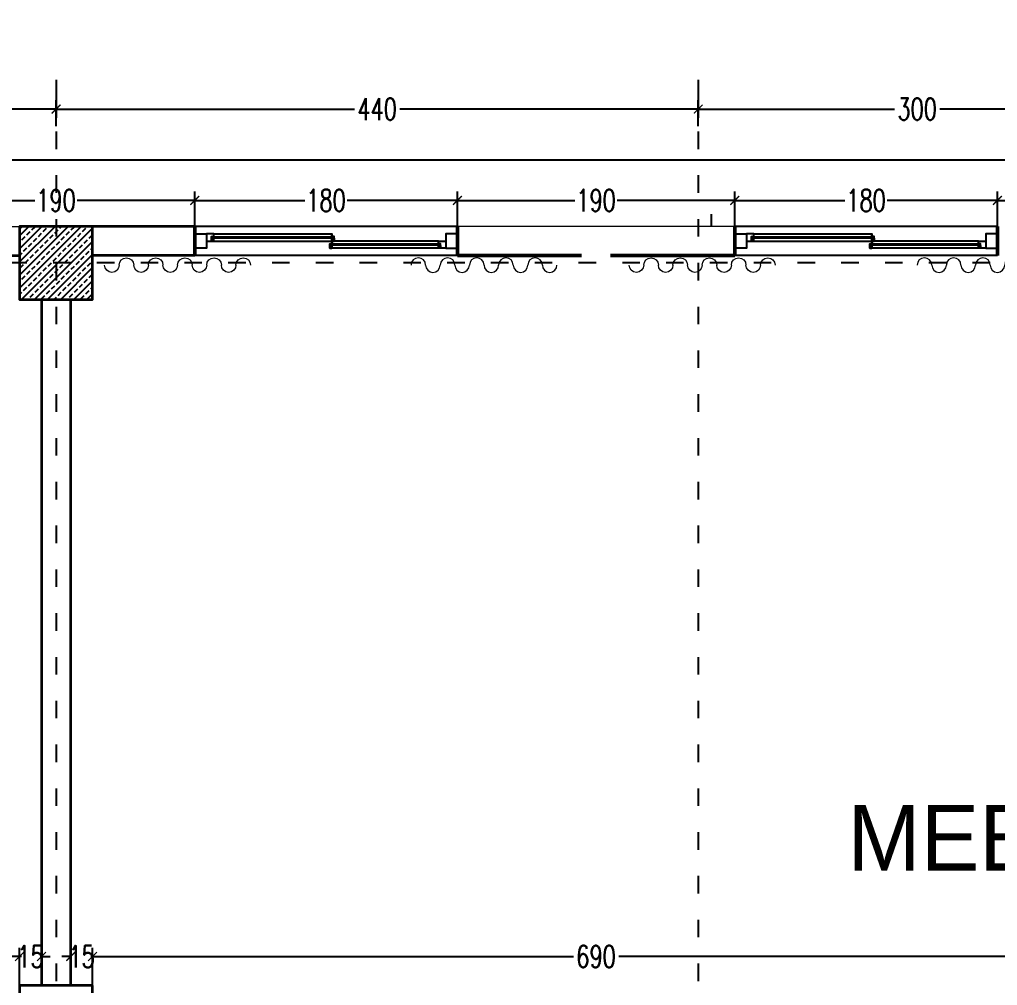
# Model space of a CAD drawing. Header units: centimetres. Extents: x -3207095 to 15275363, y -32656 to 4798027.
# Drawn here: x 687675 to 688345, y 4471897 to 4472559 of the extents above; entities that cross this region are included whole.
import ezdxf

# ---------------------------------------------------------------- set-up
doc = ezdxf.new("R2010")
doc.units = ezdxf.units.CM
doc.linetypes.add('ACAD_ISO03W100', pattern=[30, 12, -18])
doc.linetypes.add('DUZ', pattern=[500, 500])
doc.layers.get('0').update_dxf_attribs({"color": 1, "linetype": 'DUZ'})
for name, color, linetype in [('AGAC', 116, 'Continuous'), ('DIM', 1, 'DUZ'), ('KOLTAR_F', 145, 'Continuous'), ('PEN', 161, 'Continuous'), ('söve', 26, 'DUZ')]:
    doc.layers.add(name, color=color, linetype=linetype)
for name, color, linetype, lineweight in [('cam', 143, 'Continuous', 20), ('DUV', 220, 'Continuous', 50), ('DUVAR', 7, 'Continuous', 35), ('FE_PERDE', 205, 'Continuous', 15), ('gor25', 142, 'Continuous', 25), ('iç duvar', 7, 'Continuous', 50), ('KOLON_F', 3, 'Continuous', 35)]:
    doc.layers.add(name, color=color, linetype=linetype, lineweight=lineweight)
doc.styles.add('DIM', font='ROMANSTW.SHX', dxfattribs={"width": 0.7})
doc.dimstyles.new('1_100', dxfattribs={"dimtxt": 15, "dimasz": 6, "dimexe": 6, "dimexo": 0, "dimgap": 2, "dimtad": 0, "dimdec": 1, "dimzin": 11, "dimdsep": 46, "dimtxsty": 'DIM', "dimblk": 'ARCHTICK', "dimcen": 3, "dimdle": 1.25, "dimclrt": 2, "dimadec": 0, "dimazin": 0, "dimtfac": 1.25, "dimtdec": 1, "dimtix": 1, "dimtofl": 0, "dimtmove": 1, "dimatfit": 3, "dimldrblk": 'ARCHTICK', "dimfxl": 20, "dimfxlon": 1, "dimtolj": 1, "dimtzin": 0, "dimarcsym": 0})

# ---------------------------------------------------------------- blocks, each defined once
blk = doc.blocks.new('GEN_BLOCK00601')
at = {"linetype": 'Continuous', "ltscale": 50}
for centre, start, end in [((50, 50), 0, 180), ((250, 50), 0, 180), ((450, 50), 0, 180), ((650, 50), 0, 180), ((850, 50), 0, 180), ((150, 50), 180, 0), ((350, 50), 180, 0), ((550, 50), 180, 0), ((750, 50), 180, 0), ((950, 50), 180, 0)]:
    blk.add_arc(centre, 50, start, end, dxfattribs=at)
for tag in ['Sfb', 'FLOOR']:
    blk.add_attdef(tag, (0, 0), '', height=1)
blk = doc.blocks.new('_ArchTick')
at = {"color": 0, "linetype": 'ByBlock', "const_width": 0.15}
blk.add_lwpolyline([(-0.5, -0.5), (0.5, 0.5)], dxfattribs=at)
blk = doc.blocks.new('*D565')
at = {"layer": 'Defpoints', "color": 0, "linetype": 'Continuous', "lineweight": 5, "transparency": 16777216}
for p in [(687795.2, 4472434.78), (687605.2, 4472416.97), (687795.2, 4472416.97)]:
    blk.add_point(p, dxfattribs=at)
at = {"layer": 'DIM', "color": 0, "linetype": 'Continuous', "lineweight": -2, "transparency": 16777216}
for p, q in [((687605.2, 4472416.97), (687605.2, 4472440.78)), ((687795.2, 4472416.97), (687795.2, 4472440.78)), ((687603.95, 4472434.78), (687685.7, 4472434.78)), ((687796.45, 4472434.78), (687714.7, 4472434.78))]:
    blk.add_line(p, q, dxfattribs=at)
at = {"layer": 'DIM', "color": 0, "linetype": 'Continuous', "lineweight": -2, "transparency": 16777216, "xscale": 6, "yscale": 6, "zscale": 6, "rotation": 180}
blk.add_blockref('_ArchTick', (687605.2, 4472434.78), dxfattribs=at)
at = {"layer": 'DIM', "color": 0, "linetype": 'Continuous', "lineweight": -2, "transparency": 16777216, "xscale": 6, "yscale": 6, "zscale": 6}
blk.add_blockref('_ArchTick', (687795.2, 4472434.78), dxfattribs=at)
at = {"layer": 'DIM', "color": 2, "linetype": 'Continuous', "lineweight": 5, "transparency": 16777216, "insert": (687700.2, 4472434.78), "char_height": 15, "attachment_point": 5, "style": 'DIM'}
blk.add_mtext('\\A1;190', dxfattribs=at)
blk = doc.blocks.new('*D566')
at = {"layer": 'Defpoints', "color": 0, "linetype": 'Continuous', "lineweight": 5, "transparency": 16777216}
for p in [(687975.2, 4472434.78), (687795.2, 4472416.97), (687975.2, 4472416.97)]:
    blk.add_point(p, dxfattribs=at)
at = {"layer": 'DIM', "color": 0, "linetype": 'Continuous', "lineweight": -2, "transparency": 16777216}
for p, q in [((687795.2, 4472416.97), (687795.2, 4472440.78)), ((687975.2, 4472416.97), (687975.2, 4472440.78)), ((687793.95, 4472434.78), (687870.7, 4472434.78)), ((687976.45, 4472434.78), (687899.7, 4472434.78))]:
    blk.add_line(p, q, dxfattribs=at)
at = {"layer": 'DIM', "color": 0, "linetype": 'Continuous', "lineweight": -2, "transparency": 16777216, "xscale": 6, "yscale": 6, "zscale": 6, "rotation": 180}
blk.add_blockref('_ArchTick', (687795.2, 4472434.78), dxfattribs=at)
at = {"layer": 'DIM', "color": 0, "linetype": 'Continuous', "lineweight": -2, "transparency": 16777216, "xscale": 6, "yscale": 6, "zscale": 6}
blk.add_blockref('_ArchTick', (687975.2, 4472434.78), dxfattribs=at)
at = {"layer": 'DIM', "color": 2, "linetype": 'Continuous', "lineweight": 5, "transparency": 16777216, "insert": (687885.2, 4472434.78), "char_height": 15, "attachment_point": 5, "style": 'DIM'}
blk.add_mtext('\\A1;180', dxfattribs=at)
blk = doc.blocks.new('*D567')
at = {"layer": 'Defpoints', "color": 0, "linetype": 'Continuous', "lineweight": 5, "transparency": 16777216}
for p in [(688165.2, 4472434.78), (687975.2, 4472416.97), (688165.2, 4472416.97)]:
    blk.add_point(p, dxfattribs=at)
at = {"layer": 'DIM', "color": 0, "linetype": 'Continuous', "lineweight": -2, "transparency": 16777216}
for p, q in [((687975.2, 4472416.97), (687975.2, 4472440.78)), ((688165.2, 4472416.97), (688165.2, 4472440.78)), ((687973.95, 4472434.78), (688055.7, 4472434.78)), ((688166.45, 4472434.78), (688084.7, 4472434.78))]:
    blk.add_line(p, q, dxfattribs=at)
at = {"layer": 'DIM', "color": 0, "linetype": 'Continuous', "lineweight": -2, "transparency": 16777216, "xscale": 6, "yscale": 6, "zscale": 6, "rotation": 180}
blk.add_blockref('_ArchTick', (687975.2, 4472434.78), dxfattribs=at)
at = {"layer": 'DIM', "color": 0, "linetype": 'Continuous', "lineweight": -2, "transparency": 16777216, "xscale": 6, "yscale": 6, "zscale": 6}
blk.add_blockref('_ArchTick', (688165.2, 4472434.78), dxfattribs=at)
at = {"layer": 'DIM', "color": 2, "linetype": 'Continuous', "lineweight": 5, "transparency": 16777216, "insert": (688070.2, 4472434.78), "char_height": 15, "attachment_point": 5, "style": 'DIM'}
blk.add_mtext('\\A1;190', dxfattribs=at)
blk = doc.blocks.new('*D568')
at = {"layer": 'Defpoints', "color": 0, "linetype": 'Continuous', "lineweight": 5, "transparency": 16777216}
for p in [(688345.2, 4472434.78), (688165.2, 4472416.97), (688345.2, 4472416.97)]:
    blk.add_point(p, dxfattribs=at)
at = {"layer": 'DIM', "color": 0, "linetype": 'Continuous', "lineweight": -2, "transparency": 16777216}
for p, q in [((688165.2, 4472416.97), (688165.2, 4472440.78)), ((688345.2, 4472416.97), (688345.2, 4472440.78)), ((688163.95, 4472434.78), (688240.7, 4472434.78)), ((688346.45, 4472434.78), (688269.7, 4472434.78))]:
    blk.add_line(p, q, dxfattribs=at)
at = {"layer": 'DIM', "color": 0, "linetype": 'Continuous', "lineweight": -2, "transparency": 16777216, "xscale": 6, "yscale": 6, "zscale": 6, "rotation": 180}
blk.add_blockref('_ArchTick', (688165.2, 4472434.78), dxfattribs=at)
at = {"layer": 'DIM', "color": 0, "linetype": 'Continuous', "lineweight": -2, "transparency": 16777216, "xscale": 6, "yscale": 6, "zscale": 6}
blk.add_blockref('_ArchTick', (688345.2, 4472434.78), dxfattribs=at)
at = {"layer": 'DIM', "color": 2, "linetype": 'Continuous', "lineweight": 5, "transparency": 16777216, "insert": (688255.2, 4472434.78), "char_height": 15, "attachment_point": 5, "style": 'DIM'}
blk.add_mtext('\\A1;180', dxfattribs=at)
blk = doc.blocks.new('*D569')
at = {"layer": 'Defpoints', "color": 0, "linetype": 'Continuous', "lineweight": 5, "transparency": 16777216}
for p in [(688535.2, 4472434.78), (688345.2, 4472416.97), (688535.2, 4472416.97)]:
    blk.add_point(p, dxfattribs=at)
at = {"layer": 'DIM', "color": 0, "linetype": 'Continuous', "lineweight": -2, "transparency": 16777216}
for p, q in [((688345.2, 4472416.97), (688345.2, 4472440.78)), ((688535.2, 4472416.97), (688535.2, 4472440.78)), ((688343.95, 4472434.78), (688425.7, 4472434.78)), ((688536.45, 4472434.78), (688454.7, 4472434.78))]:
    blk.add_line(p, q, dxfattribs=at)
at = {"layer": 'DIM', "color": 0, "linetype": 'Continuous', "lineweight": -2, "transparency": 16777216, "xscale": 6, "yscale": 6, "zscale": 6, "rotation": 180}
blk.add_blockref('_ArchTick', (688345.2, 4472434.78), dxfattribs=at)
at = {"layer": 'DIM', "color": 0, "linetype": 'Continuous', "lineweight": -2, "transparency": 16777216, "xscale": 6, "yscale": 6, "zscale": 6}
blk.add_blockref('_ArchTick', (688535.2, 4472434.78), dxfattribs=at)
at = {"layer": 'DIM', "color": 2, "linetype": 'Continuous', "lineweight": 5, "transparency": 16777216, "insert": (688440.2, 4472434.78), "char_height": 15, "attachment_point": 5, "style": 'DIM'}
blk.add_mtext('\\A1;190', dxfattribs=at)
blk = doc.blocks.new('*D576')
at = {"layer": 'Defpoints', "color": 0, "linetype": 'Continuous', "lineweight": 5, "transparency": 16777216}
for p in [(687700.2, 4472558.68), (687700.2, 4472497.37), (686960.2, 4472485.54)]:
    blk.add_point(p, dxfattribs=at)
at = {"layer": 'DIM', "color": 0, "linetype": 'Continuous', "lineweight": -2, "transparency": 16777216}
for p, q in [((687700.2, 4472517.37), (687700.2, 4472491.37)), ((686960.2, 4472485.54), (686960.2, 4472503.37)), ((686958.95, 4472497.37), (687314.7, 4472497.37)), ((687701.45, 4472497.37), (687345.7, 4472497.37))]:
    blk.add_line(p, q, dxfattribs=at)
at = {"layer": 'DIM', "color": 0, "linetype": 'Continuous', "lineweight": -2, "transparency": 16777216, "xscale": 6, "yscale": 6, "zscale": 6, "rotation": 180}
blk.add_blockref('_ArchTick', (686960.2, 4472497.37), dxfattribs=at)
at = {"layer": 'DIM', "color": 0, "linetype": 'Continuous', "lineweight": -2, "transparency": 16777216, "xscale": 6, "yscale": 6, "zscale": 6}
blk.add_blockref('_ArchTick', (687700.2, 4472497.37), dxfattribs=at)
at = {"layer": 'DIM', "color": 2, "linetype": 'Continuous', "lineweight": 5, "transparency": 16777216, "insert": (687330.2, 4472497.37), "char_height": 15, "attachment_point": 5, "style": 'DIM'}
blk.add_mtext('\\A1;740', dxfattribs=at)
blk = doc.blocks.new('*D577')
at = {"layer": 'Defpoints', "color": 0, "linetype": 'Continuous', "lineweight": 5, "transparency": 16777216}
for p in [(688140.2, 4472558.68), (688140.2, 4472497.37), (687700.2, 4472485.54)]:
    blk.add_point(p, dxfattribs=at)
at = {"layer": 'DIM', "color": 0, "linetype": 'Continuous', "lineweight": -2, "transparency": 16777216}
for p, q in [((688140.2, 4472517.37), (688140.2, 4472491.37)), ((687700.2, 4472485.54), (687700.2, 4472503.37)), ((687698.95, 4472497.37), (687904.7, 4472497.37)), ((688141.45, 4472497.37), (687935.7, 4472497.37))]:
    blk.add_line(p, q, dxfattribs=at)
at = {"layer": 'DIM', "color": 0, "linetype": 'Continuous', "lineweight": -2, "transparency": 16777216, "xscale": 6, "yscale": 6, "zscale": 6, "rotation": 180}
blk.add_blockref('_ArchTick', (687700.2, 4472497.37), dxfattribs=at)
at = {"layer": 'DIM', "color": 0, "linetype": 'Continuous', "lineweight": -2, "transparency": 16777216, "xscale": 6, "yscale": 6, "zscale": 6}
blk.add_blockref('_ArchTick', (688140.2, 4472497.37), dxfattribs=at)
at = {"layer": 'DIM', "color": 2, "linetype": 'Continuous', "lineweight": 5, "transparency": 16777216, "insert": (687920.2, 4472497.37), "char_height": 15, "attachment_point": 5, "style": 'DIM'}
blk.add_mtext('\\A1;440', dxfattribs=at)
blk = doc.blocks.new('*D578')
at = {"layer": 'Defpoints', "color": 0, "linetype": 'Continuous', "lineweight": 5, "transparency": 16777216}
for p in [(688440.2, 4472558.68), (688440.2, 4472497.37), (688140.2, 4472485.54)]:
    blk.add_point(p, dxfattribs=at)
at = {"layer": 'DIM', "color": 0, "linetype": 'Continuous', "lineweight": -2, "transparency": 16777216}
for p, q in [((688440.2, 4472517.37), (688440.2, 4472491.37)), ((688140.2, 4472485.54), (688140.2, 4472503.37)), ((688138.95, 4472497.37), (688274.7, 4472497.37)), ((688441.45, 4472497.37), (688305.7, 4472497.37))]:
    blk.add_line(p, q, dxfattribs=at)
at = {"layer": 'DIM', "color": 0, "linetype": 'Continuous', "lineweight": -2, "transparency": 16777216, "xscale": 6, "yscale": 6, "zscale": 6, "rotation": 180}
blk.add_blockref('_ArchTick', (688140.2, 4472497.37), dxfattribs=at)
at = {"layer": 'DIM', "color": 0, "linetype": 'Continuous', "lineweight": -2, "transparency": 16777216, "xscale": 6, "yscale": 6, "zscale": 6}
blk.add_blockref('_ArchTick', (688440.2, 4472497.37), dxfattribs=at)
at = {"layer": 'DIM', "color": 2, "linetype": 'Continuous', "lineweight": 5, "transparency": 16777216, "insert": (688290.2, 4472497.37), "char_height": 15, "attachment_point": 5, "style": 'DIM'}
blk.add_mtext('\\A1;300', dxfattribs=at)
blk = doc.blocks.new('*D553')
at = {"layer": 'Defpoints', "color": 0, "linetype": 'Continuous', "lineweight": 5, "transparency": 16777216}
for p in [(685455.2, 4472462.38), (685455.2, 4472440.78), (689205.2, 4472440.78)]:
    blk.add_point(p, dxfattribs=at)
at = {"layer": 'DIM', "color": 0, "linetype": 'Continuous', "lineweight": -2, "transparency": 16777216}
for p, q in [((685455.2, 4472442.38), (685455.2, 4472468.38)), ((689205.2, 4472442.38), (689205.2, 4472468.38)), ((685453.95, 4472462.38), (687309.7, 4472462.38)), ((689206.45, 4472462.38), (687350.7, 4472462.38))]:
    blk.add_line(p, q, dxfattribs=at)
at = {"layer": 'DIM', "color": 0, "linetype": 'Continuous', "lineweight": -2, "transparency": 16777216, "xscale": 6, "yscale": 6, "zscale": 6, "rotation": 180}
blk.add_blockref('_ArchTick', (685455.2, 4472462.38), dxfattribs=at)
at = {"layer": 'DIM', "color": 0, "linetype": 'Continuous', "lineweight": -2, "transparency": 16777216, "xscale": 6, "yscale": 6, "zscale": 6}
blk.add_blockref('_ArchTick', (689205.2, 4472462.38), dxfattribs=at)
at = {"layer": 'DIM', "color": 2, "linetype": 'Continuous', "lineweight": 5, "transparency": 16777216, "insert": (687330.2, 4472462.38), "char_height": 15, "attachment_point": 5, "style": 'DIM'}
blk.add_mtext('\\A1;3750', dxfattribs=at)
blk = doc.blocks.new('*D1035')
at = {"layer": 'Defpoints', "color": 0, "linetype": 'Continuous', "lineweight": 5, "transparency": 16777216}
for p in [(687675.2, 4471916.79), (687675.2, 4471896.97), (687690.2, 4471896.97)]:
    blk.add_point(p, dxfattribs=at)
at = {"layer": 'DIM', "color": 0, "linetype": 'Continuous', "lineweight": -2, "transparency": 16777216}
for p, q in [((687675.2, 4471896.97), (687675.2, 4471922.79)), ((687690.2, 4471896.97), (687690.2, 4471922.79)), ((687675.2, 4471916.79), (687669.2, 4471916.79)), ((687690.2, 4471916.79), (687696.2, 4471916.79))]:
    blk.add_line(p, q, dxfattribs=at)
at = {"layer": 'DIM', "color": 0, "linetype": 'Continuous', "lineweight": -2, "transparency": 16777216, "xscale": 6, "yscale": 6, "zscale": 6}
blk.add_blockref('_ArchTick', (687675.2, 4471916.79), dxfattribs=at)
at = {"layer": 'DIM', "color": 0, "linetype": 'Continuous', "lineweight": -2, "transparency": 16777216, "xscale": 6, "yscale": 6, "zscale": 6, "rotation": 180}
blk.add_blockref('_ArchTick', (687690.2, 4471916.79), dxfattribs=at)
at = {"layer": 'DIM', "color": 2, "linetype": 'Continuous', "lineweight": 5, "transparency": 16777216, "insert": (687682.7, 4471916.79), "char_height": 15, "attachment_point": 5, "style": 'DIM'}
blk.add_mtext('\\A1;15', dxfattribs=at)
blk = doc.blocks.new('*D1036')
at = {"layer": 'Defpoints', "color": 0, "linetype": 'Continuous', "lineweight": 5, "transparency": 16777216}
for p in [(686985.2, 4471916.79), (686985.2, 4471896.97), (687675.2, 4471896.97)]:
    blk.add_point(p, dxfattribs=at)
at = {"layer": 'DIM', "color": 0, "linetype": 'Continuous', "lineweight": -2, "transparency": 16777216}
for p, q in [((686985.2, 4471896.97), (686985.2, 4471922.79)), ((687675.2, 4471896.97), (687675.2, 4471922.79)), ((686983.95, 4471916.79), (687314.7, 4471916.79)), ((687676.45, 4471916.79), (687345.7, 4471916.79))]:
    blk.add_line(p, q, dxfattribs=at)
at = {"layer": 'DIM', "color": 0, "linetype": 'Continuous', "lineweight": -2, "transparency": 16777216, "xscale": 6, "yscale": 6, "zscale": 6, "rotation": 180}
blk.add_blockref('_ArchTick', (686985.2, 4471916.79), dxfattribs=at)
at = {"layer": 'DIM', "color": 0, "linetype": 'Continuous', "lineweight": -2, "transparency": 16777216, "xscale": 6, "yscale": 6, "zscale": 6}
blk.add_blockref('_ArchTick', (687675.2, 4471916.79), dxfattribs=at)
at = {"layer": 'DIM', "color": 2, "linetype": 'Continuous', "lineweight": 5, "transparency": 16777216, "insert": (687330.2, 4471916.79), "char_height": 15, "attachment_point": 5, "style": 'DIM'}
blk.add_mtext('\\A1;690', dxfattribs=at)
blk = doc.blocks.new('*D1038')
at = {"layer": 'Defpoints', "color": 0, "linetype": 'Continuous', "lineweight": 5, "transparency": 16777216}
for p in [(688415.2, 4471916.79), (687725.2, 4471896.97), (688415.2, 4471896.97)]:
    blk.add_point(p, dxfattribs=at)
at = {"layer": 'DIM', "color": 0, "linetype": 'Continuous', "lineweight": -2, "transparency": 16777216}
for p, q in [((687725.2, 4471896.97), (687725.2, 4471922.79)), ((688415.2, 4471896.97), (688415.2, 4471922.79)), ((687723.95, 4471916.79), (688054.7, 4471916.79)), ((688416.45, 4471916.79), (688085.7, 4471916.79))]:
    blk.add_line(p, q, dxfattribs=at)
at = {"layer": 'DIM', "color": 0, "linetype": 'Continuous', "lineweight": -2, "transparency": 16777216, "xscale": 6, "yscale": 6, "zscale": 6, "rotation": 180}
blk.add_blockref('_ArchTick', (687725.2, 4471916.79), dxfattribs=at)
at = {"layer": 'DIM', "color": 0, "linetype": 'Continuous', "lineweight": -2, "transparency": 16777216, "xscale": 6, "yscale": 6, "zscale": 6}
blk.add_blockref('_ArchTick', (688415.2, 4471916.79), dxfattribs=at)
at = {"layer": 'DIM', "color": 2, "linetype": 'Continuous', "lineweight": 5, "transparency": 16777216, "insert": (688070.2, 4471916.79), "char_height": 15, "attachment_point": 5, "style": 'DIM'}
blk.add_mtext('\\A1;690', dxfattribs=at)
blk = doc.blocks.new('*D1040')
at = {"layer": 'Defpoints', "color": 0, "linetype": 'Continuous', "lineweight": 5, "transparency": 16777216}
for p in [(687725.2, 4471916.79), (687710.2, 4471896.97), (687725.2, 4471896.97)]:
    blk.add_point(p, dxfattribs=at)
at = {"layer": 'DIM', "color": 0, "linetype": 'Continuous', "lineweight": -2, "transparency": 16777216}
for p, q in [((687710.2, 4471896.97), (687710.2, 4471922.79)), ((687725.2, 4471896.97), (687725.2, 4471922.79)), ((687710.2, 4471916.79), (687704.2, 4471916.79)), ((687725.2, 4471916.79), (687731.2, 4471916.79))]:
    blk.add_line(p, q, dxfattribs=at)
at = {"layer": 'DIM', "color": 0, "linetype": 'Continuous', "lineweight": -2, "transparency": 16777216, "xscale": 6, "yscale": 6, "zscale": 6}
blk.add_blockref('_ArchTick', (687710.2, 4471916.79), dxfattribs=at)
at = {"layer": 'DIM', "color": 0, "linetype": 'Continuous', "lineweight": -2, "transparency": 16777216, "xscale": 6, "yscale": 6, "zscale": 6, "rotation": 180}
blk.add_blockref('_ArchTick', (687725.2, 4471916.79), dxfattribs=at)
at = {"layer": 'DIM', "color": 2, "linetype": 'Continuous', "lineweight": 5, "transparency": 16777216, "insert": (687717.7, 4471916.79), "char_height": 15, "attachment_point": 5, "style": 'DIM'}
blk.add_mtext('\\A1;15', dxfattribs=at)

msp = doc.modelspace()

# ---------------------------------------------------------------- hatches: boundary and pattern name
at = {"layer": 'KOLTAR_F'}
h = msp.add_hatch(dxfattribs=at)
h.set_pattern_fill('ANSI33', color=256, style=0)
h.set_pattern_definition([(45, (26351.7216, -31995.502), (-4.4901280605, 4.4901280605), []), (45, (26356.212, -31995.502), (-4.4901280605, 4.4901280605), [3.175, -1.5875])])
h.paths.add_polyline_path([(687725.2, 4472416.97), (687675.2, 4472416.97), (687675.2, 4472366.97), (687725.2, 4472366.97)])

# ---------------------------------------------------------------- linework, layer by layer
at = {"color": 232, "linetype": 'ACAD_ISO03W100'}
for p, q in [((687700.2, 4472511.97), (687700.2, 4469381.97)), ((688140.2, 4472511.97), (688140.2, 4469381.97)), ((689300.2, 4472391.97), (685360.2, 4472391.97))]:
    msp.add_line(p, q, dxfattribs=at)
at = {"layer": 'AGAC'}
for p, q in [((687975.2, 4472416.97), (687795.2, 4472416.97)), ((688345.2, 4472416.97), (688165.2, 4472416.97)), ((687975.2, 4472396.97), (687795.2, 4472396.97)), ((688345.2, 4472396.97), (688165.2, 4472396.97))]:
    msp.add_line(p, q, dxfattribs=at)
at = {"layer": 'cam'}
for p, q in [((687806.7, 4472409.97), (687890.7, 4472409.97)), ((687806.7, 4472409.47), (687890.7, 4472409.47)), ((687806.7, 4472408.97), (687890.7, 4472408.97)), ((687963.7, 4472404.97), (687887.7, 4472404.97)), ((687963.7, 4472404.47), (687887.7, 4472404.47)), ((688176.7, 4472409.97), (688260.7, 4472409.97)), ((688176.7, 4472409.47), (688260.7, 4472409.47)), ((688176.7, 4472408.97), (688260.7, 4472408.97)), ((688333.7, 4472404.97), (688257.7, 4472404.97)), ((688333.7, 4472404.47), (688257.7, 4472404.47)), ((687963.7, 4472403.97), (687887.7, 4472403.97)), ((688333.7, 4472403.97), (688257.7, 4472403.97))]:
    msp.add_line(p, q, dxfattribs=at)
at = {"layer": 'DUV'}
for p, q in [((687795.2, 4472396.97), (687795.2, 4472416.97)), ((687795.2, 4472396.97), (687795.2, 4472416.97)), ((687795.2, 4472396.97), (687795.2, 4472416.97)), ((687975.2, 4472396.97), (687975.2, 4472416.97)), ((687975.2, 4472396.97), (687975.2, 4472416.97)), ((687975.2, 4472396.97), (687975.2, 4472416.97)), ((688165.2, 4472396.97), (688165.2, 4472416.97)), ((688345.2, 4472396.97), (688345.2, 4472416.97)), ((687975.2, 4472396.97), (688060.2, 4472396.97)), ((688165.2, 4472396.97), (688080.2, 4472396.97))]:
    msp.add_line(p, q, dxfattribs=at)
at = {"layer": 'DUVAR'}
for p, q in [((687795.2, 4472416.97), (687725.2, 4472416.97)), ((687795.2, 4472396.97), (687795.2, 4472416.97)), ((687975.2, 4472396.97), (687975.2, 4472416.97)), ((688165.2, 4472396.97), (688165.2, 4472416.97)), ((688345.2, 4472396.97), (688345.2, 4472416.97)), ((687605.2, 4472396.97), (687675.2, 4472396.97)), ((687795.2, 4472396.97), (687725.2, 4472396.97)), ((688060.2, 4472396.97), (687975.2, 4472396.97)), ((688080.2, 4472396.97), (688165.2, 4472396.97)), ((687690.2, 4472366.97), (687690.2, 4471896.97)), ((687710.2, 4472366.97), (687710.2, 4471896.97))]:
    msp.add_line(p, q, dxfattribs=at)
at = {"layer": 'gor25'}
for p, q in [((687808.2, 4472411.97), (687889.2, 4472411.97)), ((688178.2, 4472411.97), (688259.2, 4472411.97)), ((687808.2, 4472406.97), (687889.2, 4472406.97)), ((687962.2, 4472406.97), (687889.2, 4472406.97)), ((688178.2, 4472406.97), (688259.2, 4472406.97)), ((688332.2, 4472406.97), (688259.2, 4472406.97)), ((687962.2, 4472401.97), (687889.2, 4472401.97)), ((688332.2, 4472401.97), (688259.2, 4472401.97))]:
    msp.add_line(p, q, dxfattribs=at)
at = {"layer": 'iç duvar', "color": 7, "lineweight": 18}
for p, q in [((687605.2, 4472416.97), (687675.2, 4472416.97)), ((688165.2, 4472416.97), (687975.2, 4472416.97))]:
    msp.add_line(p, q, dxfattribs=at)
at = {"layer": 'KOLON_F'}
for points in [[(687725.2, 4472416.97), (687675.2, 4472416.97), (687675.2, 4472366.97), (687725.2, 4472366.97)], [(687725.2, 4471896.97), (687675.2, 4471896.97), (687675.2, 4471846.97), (687725.2, 4471846.97)]]:
    msp.add_lwpolyline(points, close=True, dxfattribs=at)
at = {"layer": 'PEN'}
for points in [[(687803.2, 4472411.97), (687803.2, 4472411.97), (687803.2, 4472401.97), (687795.2, 4472401.97), (687795.2, 4472401.97), (687795.2, 4472411.97), (687795.2, 4472411.97), (687795.2, 4472411.97), (687803.2, 4472411.97)], [(687803.2, 4472411.97), (687803.2, 4472411.97), (687803.2, 4472406.97), (687806.7, 4472406.97), (687806.7, 4472408.97), (687806.7, 4472409.97), (687808.2, 4472409.97), (687808.2, 4472411.97), (687803.2, 4472411.97)], [(687889.2, 4472411.97), (687889.2, 4472411.97), (687889.2, 4472406.97), (687890.7, 4472406.97), (687890.7, 4472408.97), (687890.7, 4472409.97), (687889.2, 4472409.97), (687889.2, 4472411.97), (687889.2, 4472411.97)], [(687967.2, 4472411.97), (687967.2, 4472411.97), (687967.2, 4472401.97), (687975.2, 4472401.97), (687975.2, 4472401.97), (687975.2, 4472411.97), (687975.2, 4472411.97), (687975.2, 4472411.97), (687967.2, 4472411.97)], [(688173.2, 4472411.97), (688173.2, 4472411.97), (688173.2, 4472401.97), (688165.2, 4472401.97), (688165.2, 4472401.97), (688165.2, 4472411.97), (688165.2, 4472411.97), (688165.2, 4472411.97), (688173.2, 4472411.97)], [(688173.2, 4472411.97), (688173.2, 4472411.97), (688173.2, 4472406.97), (688176.7, 4472406.97), (688176.7, 4472408.97), (688176.7, 4472409.97), (688178.2, 4472409.97), (688178.2, 4472411.97), (688173.2, 4472411.97)], [(688259.2, 4472411.97), (688259.2, 4472411.97), (688259.2, 4472406.97), (688260.7, 4472406.97), (688260.7, 4472408.97), (688260.7, 4472409.97), (688259.2, 4472409.97), (688259.2, 4472411.97), (688259.2, 4472411.97)], [(688337.2, 4472411.97), (688337.2, 4472411.97), (688337.2, 4472401.97), (688345.2, 4472401.97), (688345.2, 4472401.97), (688345.2, 4472411.97), (688345.2, 4472411.97), (688345.2, 4472411.97), (688337.2, 4472411.97)], [(687806.7, 4472406.97), (687808.2, 4472406.97), (687808.2, 4472408.97), (687806.7, 4472408.97)], [(687889.2, 4472406.97), (687889.2, 4472406.97), (687889.2, 4472401.97), (687887.7, 4472401.97), (687887.7, 4472403.97), (687887.7, 4472404.97), (687889.2, 4472404.97), (687889.2, 4472406.97), (687889.2, 4472406.97)], [(687890.7, 4472406.97), (687889.2, 4472406.97), (687889.2, 4472408.97), (687890.7, 4472408.97)], [(687967.2, 4472406.97), (687967.2, 4472406.97), (687967.2, 4472401.97), (687963.7, 4472401.97), (687963.7, 4472403.97), (687963.7, 4472404.97), (687962.2, 4472404.97), (687962.2, 4472406.97), (687967.2, 4472406.97)], [(688176.7, 4472406.97), (688178.2, 4472406.97), (688178.2, 4472408.97), (688176.7, 4472408.97)], [(688259.2, 4472406.97), (688259.2, 4472406.97), (688259.2, 4472401.97), (688257.7, 4472401.97), (688257.7, 4472403.97), (688257.7, 4472404.97), (688259.2, 4472404.97), (688259.2, 4472406.97), (688259.2, 4472406.97)], [(688260.7, 4472406.97), (688259.2, 4472406.97), (688259.2, 4472408.97), (688260.7, 4472408.97)], [(688337.2, 4472406.97), (688337.2, 4472406.97), (688337.2, 4472401.97), (688333.7, 4472401.97), (688333.7, 4472403.97), (688333.7, 4472404.97), (688332.2, 4472404.97), (688332.2, 4472406.97), (688337.2, 4472406.97)], [(687887.7, 4472401.97), (687889.2, 4472401.97), (687889.2, 4472403.97), (687887.7, 4472403.97)], [(687963.7, 4472401.97), (687962.2, 4472401.97), (687962.2, 4472403.97), (687963.7, 4472403.97)], [(688257.7, 4472401.97), (688259.2, 4472401.97), (688259.2, 4472403.97), (688257.7, 4472403.97)], [(688333.7, 4472401.97), (688332.2, 4472401.97), (688332.2, 4472403.97), (688333.7, 4472403.97)]]:
    msp.add_lwpolyline(points, close=True, dxfattribs=at)
at = {"layer": 'söve'}
msp.add_line((688149.07, 4472425.34), (688149.07, 4472416.97), dxfattribs=at)

# ---------------------------------------------------------------- block references
at = {"layer": 'FE_PERDE', "yscale": 0.10000020265579, "zscale": 0.10000020265579, "rotation": 180}
for p, xscale in [((687733.46, 4472395.47), -0.10000020265579), ((688390.2, 4472395.47), 0.10000020265579)]:
    msp.add_blockref('GEN_BLOCK00601', p, dxfattribs=dict(at, xscale=xscale))
at = {"layer": 'FE_PERDE', "extrusion": (0, 0, -1), "yscale": 0.10000020265579, "zscale": -0.10000020265579, "rotation": 180}
for p, xscale in [((-688043.43, 4472395.47), -0.10000020265579), ((-688092.88, 4472395.47), 0.10000020265579)]:
    msp.add_blockref('GEN_BLOCK00601', p, dxfattribs=dict(at, xscale=xscale))

# ---------------------------------------------------------------- texts
at = {"insert": (688242.49, 4472020.69), "char_height": 45, "attachment_point": 1}
msp.add_mtext_dynamic_manual_height_columns('{\\fCentury Gothic|b0|i0|c0|p34;\\C7;MEETING HALL}', width=608.5449, gutter_width=12.5, heights=[0], dxfattribs=at)

# ---------------------------------------------------------------- dimensions: what is measured, and where the dimension line sits
at = {"layer": 'DIM', "linetype": 'Continuous', "lineweight": 5}
for base, p1, p2, picture, middle in [((687700.2, 4472497.37), (686960.2, 4472485.54), (687700.2, 4472558.68), '*D576', (687330.2, 4472497.37)), ((688140.2, 4472497.37), (687700.2, 4472485.54), (688140.2, 4472558.68), '*D577', (687920.2, 4472497.37)), ((688440.2, 4472497.37), (688140.2, 4472485.54), (688440.2, 4472558.68), '*D578', (688290.2, 4472497.37)), ((685455.2, 4472462.38), (689205.2, 4472440.78), (685455.2, 4472440.78), '*D553', (687330.2, 4472462.38)), ((687795.2, 4472434.78), (687605.2, 4472416.97), (687795.2, 4472416.97), '*D565', (687700.2, 4472434.78)), ((687975.2, 4472434.78), (687795.2, 4472416.97), (687975.2, 4472416.97), '*D566', (687885.2, 4472434.78)), ((688165.2, 4472434.78), (687975.2, 4472416.97), (688165.2, 4472416.97), '*D567', (688070.2, 4472434.78)), ((688345.2, 4472434.78), (688165.2, 4472416.97), (688345.2, 4472416.97), '*D568', (688255.2, 4472434.78)), ((688535.2, 4472434.78), (688345.2, 4472416.97), (688535.2, 4472416.97), '*D569', (688440.2, 4472434.78))]:
    dim = msp.add_linear_dim(base=base, p1=p1, p2=p2, dimstyle='1_100', dxfattribs=at)
    dim.commit()
    dim.dimension.update_dxf_attribs({"geometry": picture, "text_midpoint": middle})
for base, p1, p2, angle, picture, middle in [((686985.2, 4471916.79), (687675.2, 4471896.97), (686985.2, 4471896.97), 180, '*D1036', (687330.2, 4471916.79)), ((687675.2, 4471916.79), (687690.2, 4471896.97), (687675.2, 4471896.97), 180, '*D1035', (687682.7, 4471916.79)), ((687725.2, 4471916.79), (687710.2, 4471896.97), (687725.2, 4471896.97), 0, '*D1040', (687717.7, 4471916.79)), ((688415.2, 4471916.79), (687725.2, 4471896.97), (688415.2, 4471896.97), 0, '*D1038', (688070.2, 4471916.79))]:
    dim = msp.add_linear_dim(base=base, p1=p1, p2=p2, angle=angle, dimstyle='1_100', dxfattribs=at)
    dim.commit()
    dim.dimension.update_dxf_attribs({"geometry": picture, "text_midpoint": middle})

doc.saveas('drawing.dxf')
